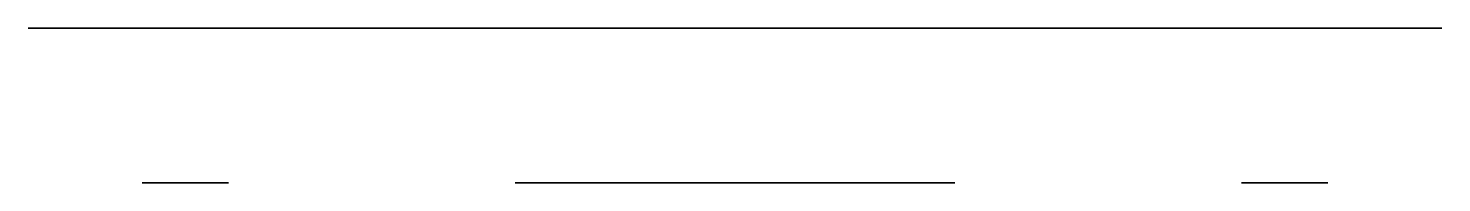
# Model space of a CAD drawing. Header units: millimetres. Extents: x -36 to 155, y -430 to -234.
# Drawn here: x -35.87 to 9.13, y -238.77 to -233.83 of the extents above.
import ezdxf

# ---------------------------------------------------------------- set-up
doc = ezdxf.new("R2010")
doc.units = ezdxf.units.MM
doc.header["$LTSCALE"] = 25.4
doc.layers.add('L_Piece', color=7, linetype='Continuous')

msp = doc.modelspace()

# ---------------------------------------------------------------- linework, layer by layer
at = {"layer": 'L_Piece', "extrusion": (0, 1, -6.12323e-17)}
msp.add_circle((13.367, 2.618, -233.829), 22.5, dxfattribs=at)
at = {"layer": 'L_Piece', "extrusion": (9.31164e-33, 1, -6.12323e-17)}
for centre in [(30.867, 2.618, -238.767), (13.367, 20.118, -238.767), (13.367, -14.882, -238.767), (-4.133, 2.618, -238.767)]:
    msp.add_circle(centre, 1.375, dxfattribs=at)
at = {"layer": 'L_Piece', "extrusion": (-8.0907e-30, 1, -6.12323e-17)}
msp.add_circle((13.367, 2.618, -238.767), 7, dxfattribs=at)

doc.saveas('drawing.dxf')
